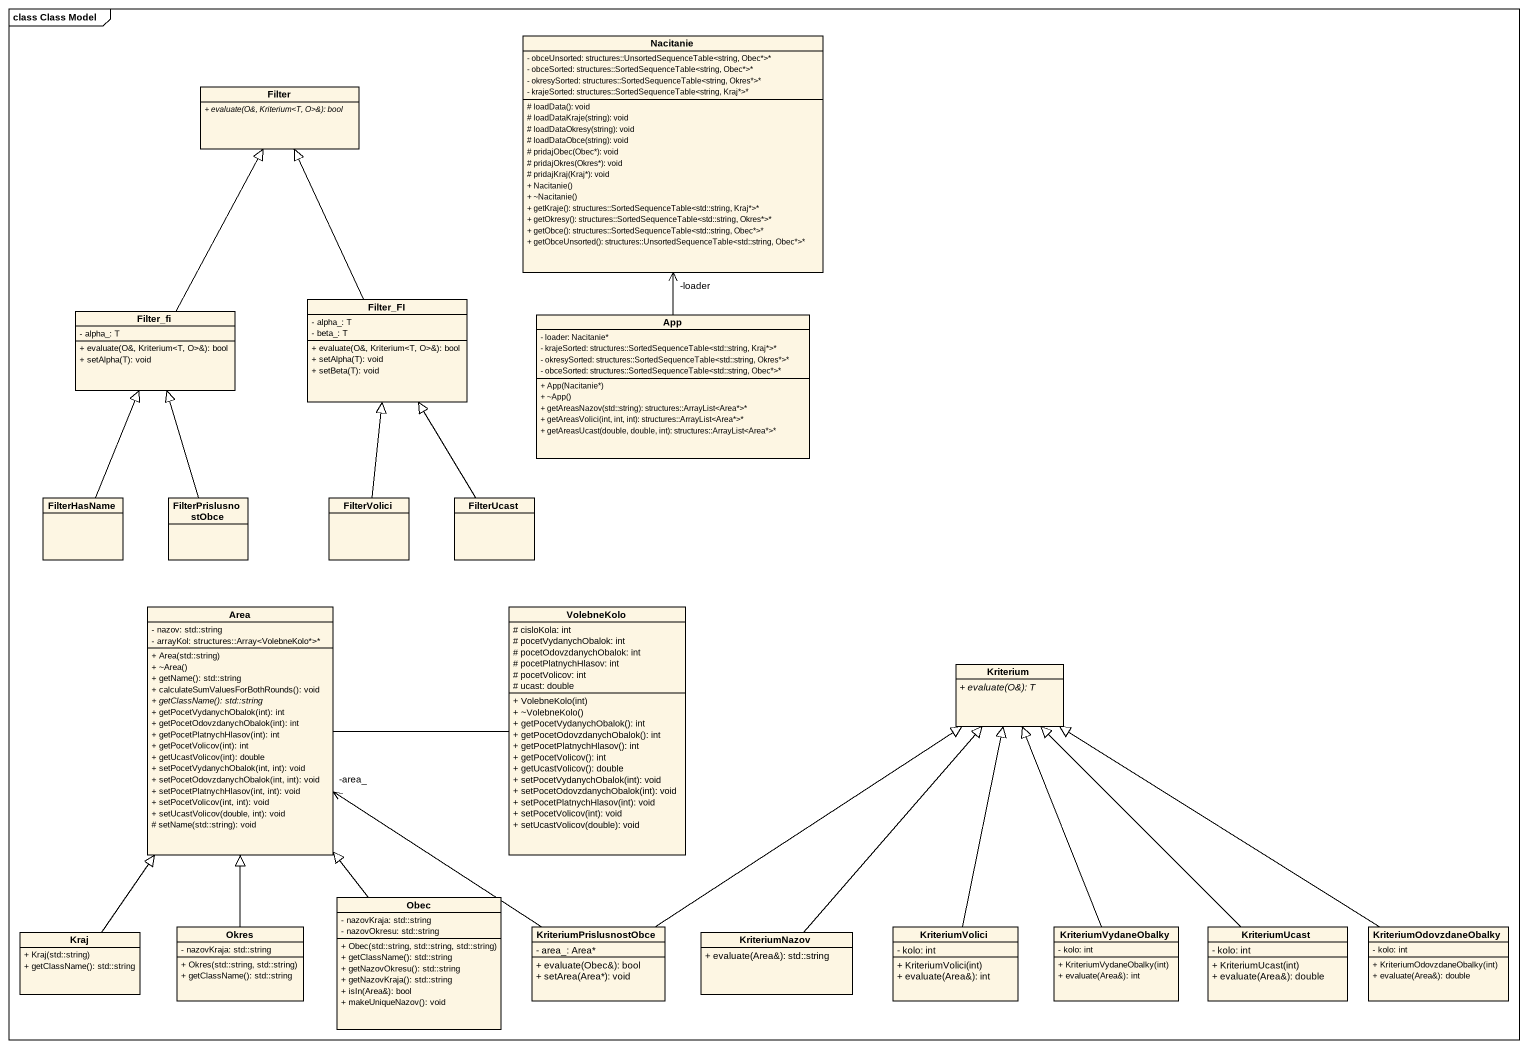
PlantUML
@startuml
mainframe class Class Model
hide circle
hide empty members
skinparam classAttributeIconSize 0
class Nacitanie {
  - obceUnsorted: structures::UnsortedSequenceTable<string, Obec*>*
  - obceSorted: structures::SortedSequenceTable<string, Obec*>*
  - okresySorted: structures::SortedSequenceTable<string, Okres*>*
  - krajeSorted: structures::SortedSequenceTable<string, Kraj*>*
  # loadData(): void
  # loadDataKraje(string): void
  # loadDataOkresy(string): void
  # loadDataObce(string): void
  # pridajObec(Obec*): void
  # pridajOkres(Okres*): void
  # pridajKraj(Kraj*): void
  + Nacitanie()
  + ~Nacitanie()
  + getKraje(): structures::SortedSequenceTable<std::string, Kraj*>*
  + getOkresy(): structures::SortedSequenceTable<std::string, Okres*>*
  + getObce(): structures::SortedSequenceTable<std::string, Obec*>*
  + getObceUnsorted(): structures::UnsortedSequenceTable<std::string, Obec*>*
}
class Filter {
  {abstract} + evaluate(O&, Kriterium<T, O>&): bool
}
class Filter_fi {
  - alpha_: T
  + evaluate(O&, Kriterium<T, O>&): bool
  + setAlpha(T): void
}
class Filter_FI {
  - alpha_: T
  - beta_: T
  + evaluate(O&, Kriterium<T, O>&): bool
  + setAlpha(T): void
  + setBeta(T): void
}
class App {
  - loader: Nacitanie*
  - krajeSorted: structures::SortedSequenceTable<std::string, Kraj*>*
  - okresySorted: structures::SortedSequenceTable<std::string, Okres*>*
  - obceSorted: structures::SortedSequenceTable<std::string, Obec*>*
  + App(Nacitanie*)
  + ~App()
  + getAreasNazov(std::string): structures::ArrayList<Area*>*
  + getAreasVolici(int, int, int): structures::ArrayList<Area*>*
  + getAreasUcast(double, double, int): structures::ArrayList<Area*>*
}
class FilterHasName
class FilterPrislusnostObce
class FilterVolici
class FilterUcast
class Area {
  - nazov: std::string
  - arrayKol: structures::Array<VolebneKolo*>*
  + Area(std::string)
  + ~Area()
  + getName(): std::string
  + calculateSumValuesForBothRounds(): void
  {abstract} + getClassName(): std::string
  + getPocetVydanychObalok(int): int
  + getPocetOdovzdanychObalok(int): int
  + getPocetPlatnychHlasov(int): int
  + getPocetVolicov(int): int
  + getUcastVolicov(int): double
  + setPocetVydanychObalok(int, int): void
  + setPocetOdovzdanychObalok(int, int): void
  + setPocetPlatnychHlasov(int, int): void
  + setPocetVolicov(int, int): void
  + setUcastVolicov(double, int): void
  # setName(std::string): void
}
class VolebneKolo {
  # cisloKola: int
  # pocetVydanychObalok: int
  # pocetOdovzdanychObalok: int
  # pocetPlatnychHlasov: int
  # pocetVolicov: int
  # ucast: double
  + VolebneKolo(int)
  + ~VolebneKolo()
  + getPocetVydanychObalok(): int
  + getPocetOdovzdanychObalok(): int
  + getPocetPlatnychHlasov(): int
  + getPocetVolicov(): int
  + getUcastVolicov(): double
  + setPocetVydanychObalok(int): void
  + setPocetOdovzdanychObalok(int): void
  + setPocetPlatnychHlasov(int): void
  + setPocetVolicov(int): void
  + setUcastVolicov(double): void
}
class Kriterium {
  {abstract} + evaluate(O&): T
}
class Obec {
  - nazovKraja: std::string
  - nazovOkresu: std::string
  + Obec(std::string, std::string, std::string)
  + getClassName(): std::string
  + getNazovOkresu(): std::string
  + getNazovKraja(): std::string
  + isIn(Area&): bool
  + makeUniqueNazov(): void
}
class Kraj {
  + Kraj(std::string)
  + getClassName(): std::string
}
class Okres {
  - nazovKraja: std::string
  + Okres(std::string, std::string)
  + getClassName(): std::string
}
class KriteriumPrislusnostObce {
  - area_: Area*
  + evaluate(Obec&): bool
  + setArea(Area*): void
}
class KriteriumNazov {
  + evaluate(Area&): std::string
}
class KriteriumVolici {
  - kolo: int
  + KriteriumVolici(int)
  + evaluate(Area&): int
}
class KriteriumVydaneObalky {
  - kolo: int
  + KriteriumVydaneObalky(int)
  + evaluate(Area&): int
}
class KriteriumUcast {
  - kolo: int
  + KriteriumUcast(int)
  + evaluate(Area&): double
}
class KriteriumOdovzdaneObalky {
  - kolo: int
  + KriteriumOdovzdaneObalky(int)
  + evaluate(Area&): double
}
Filter_fi -up-|> Filter
Filter_FI -up-|> Filter
App -up-> "-loader" Nacitanie
FilterHasName -up-|> Filter_fi
FilterPrislusnostObce -up-|> Filter_fi
FilterVolici -up-|> Filter_FI
FilterUcast -up-|> Filter_FI
Area -right- VolebneKolo
Obec -up-|> Area
Kraj -up-|> Area
Okres -up-|> Area
KriteriumPrislusnostObce -up-> "-area_" Area
KriteriumPrislusnostObce -up-|> Kriterium
KriteriumNazov -up-|> Kriterium
KriteriumVolici -up-|> Kriterium
KriteriumVydaneObalky -up-|> Kriterium
KriteriumUcast -up-|> Kriterium
KriteriumOdovzdaneObalky -up-|> Kriterium
@enduml
